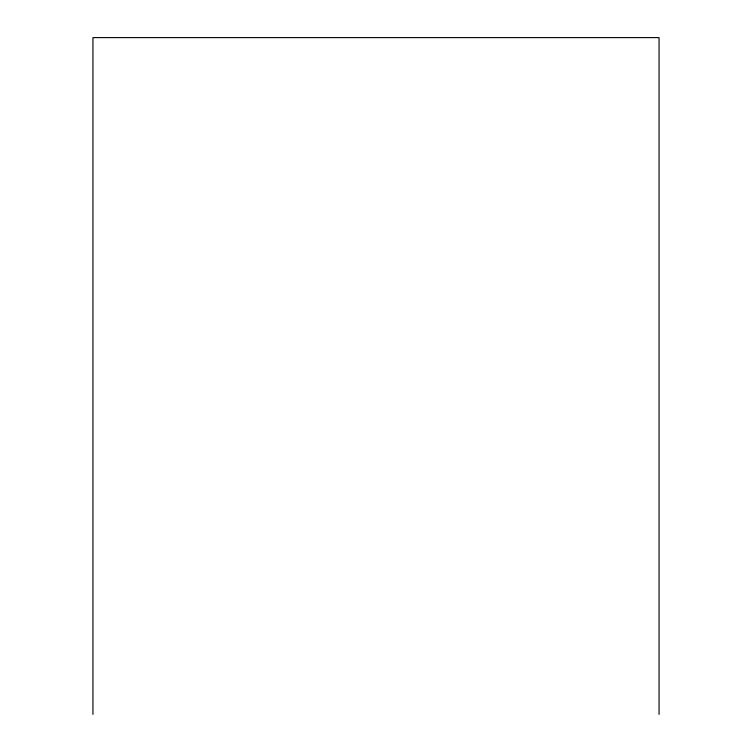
<?xml version="1.0" encoding="UTF-8"?>
<svg xmlns="http://www.w3.org/2000/svg" width="752" height="752" viewBox="0 0 752 752"><rect width="100%" height="100%" fill="white"/><g stroke="black" fill="none" stroke-linecap="round" stroke-linejoin="round"><path stroke-width="1.13" d="M659.053 714.4L659.053 37.6L92.947 37.6L92.947 714.4"/></g></svg>
